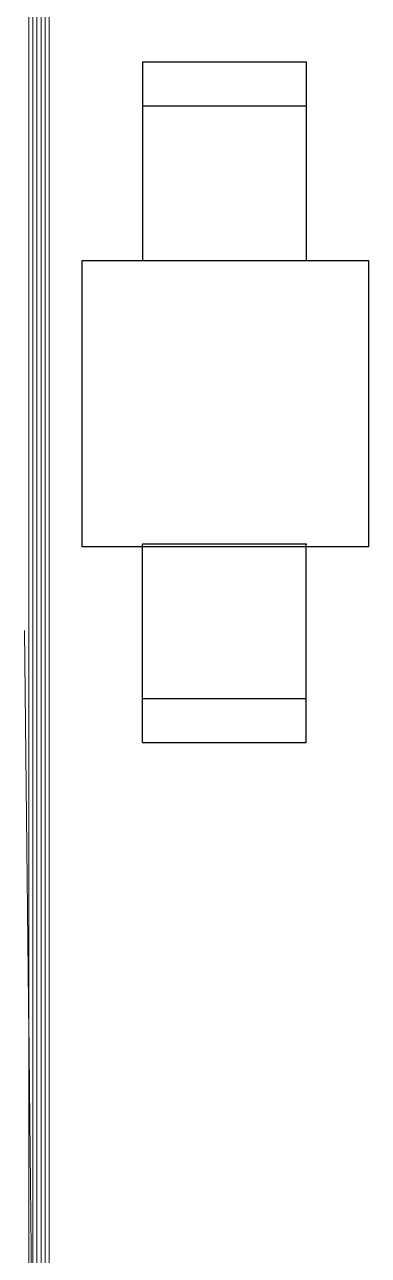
# Model space of a CAD drawing. Header units: millimetres. Extents: x 233224 to 234067, y -13631 to -11613.
# Drawn here: x 233249.7 to 233333.7, y -13330.3 to -13029.3 of the extents above; entities that cross this region are included whole.
import ezdxf

# ---------------------------------------------------------------- set-up
doc = ezdxf.new("R2010")
doc.units = ezdxf.units.MM
doc.header["$MEASUREMENT"] = 0
doc.set_wipeout_variables(frame=1)
doc.linetypes.add('Wipeout_Contour', pattern=[1000, 0, -1000])
doc.layers.add('2D Drafting - General_Pen_No__4', color=7, linetype='Continuous', lineweight=20, true_color=0x029e21)
doc.layers.add('Structural - Bearing_Pen_No__87', color=7, linetype='Continuous', lineweight=20, true_color=0x6a6a6a)
for name, color, linetype in [('A_FLOR_PATT', 7, 'Continuous'), ('Doseme - BA', 7, 'Continuous'), ('Structural - Bearing', 7, 'Continuous')]:
    doc.layers.add(name, color=color, linetype=linetype)
doc.layers.add('A_FLOR_PATT_Pen_No__41', color=7, linetype='Continuous', lineweight=25)
doc.layers.add('Doseme - BA_Pen_No__41', color=7, linetype='Continuous', lineweight=25)

# ---------------------------------------------------------------- blocks, each defined once
blk = doc.blocks.new('Slab_28', base_point=(226088.9, -9067.5))
at = {"layer": 'Doseme - BA_Pen_No__41', "linetype": 'Continuous', "flags": 128}
blk.add_lwpolyline([(226088.9, -9067.5), (226088.9, -8367.5), (226788.9, -8367.5), (226788.9, -9067.5)], close=True, dxfattribs=at)
blk = doc.blocks.new('Wall_26', base_point=(226008.5, -1398.4))
at = {"color": 254, "linetype": 'Wipeout_Contour', "lineweight": 0, "ltscale": 904598.672027}
blk.add_wipeout([(225958.5, -1398.4), (225958.5, -12902.1), (225968.5, -12902.1), (225968.5, -1398.4)], dxfattribs=at).dxf.layer = 'Structural - Bearing'
at = {"color": 254, "linetype": 'Wipeout_Contour', "lineweight": 0, "ltscale": 904638.639123}
blk.add_wipeout([(225968.5, -1398.4), (225968.5, -12902.1), (225978.5, -12902.1), (225978.5, -1398.4)], dxfattribs=at).dxf.layer = 'Structural - Bearing'
at = {"layer": 'Structural - Bearing_Pen_No__87', "linetype": 'Continuous', "flags": 128}
blk.add_lwpolyline([(225958.5, -1398.4), (225958.5, -12902.1)], dxfattribs=at)
at = {"color": 254, "linetype": 'Wipeout_Contour', "lineweight": 0, "ltscale": 904678.606221}
blk.add_wipeout([(225978.5, -1398.4), (225978.5, -12902.1), (225988.5, -12902.1), (225988.5, -1398.4)], dxfattribs=at).dxf.layer = 'Structural - Bearing'
at = {"layer": 'Structural - Bearing_Pen_No__87', "linetype": 'Continuous'}
blk.add_line((225968.5, -1398.4), (225968.5, -12902.1), dxfattribs=at)
at = {"color": 254, "linetype": 'Wipeout_Contour', "lineweight": 0, "ltscale": 904718.573323}
blk.add_wipeout([(225988.5, -1398.4), (225988.5, -12902.1), (225998.5, -12902.1), (225998.5, -1398.4)], dxfattribs=at).dxf.layer = 'Structural - Bearing'
at = {"layer": 'Structural - Bearing_Pen_No__87', "linetype": 'Continuous'}
blk.add_line((225978.5, -1398.4), (225978.5, -12902.1), dxfattribs=at)
at = {"color": 254, "linetype": 'Wipeout_Contour', "lineweight": 0, "ltscale": 904758.540427}
blk.add_wipeout([(225998.5, -1398.4), (225998.5, -12902.1), (226008.5, -12902.1), (226008.5, -1398.4)], dxfattribs=at).dxf.layer = 'Structural - Bearing'
at = {"layer": 'Structural - Bearing_Pen_No__87', "linetype": 'Continuous'}
for p, q in [((225988.5, -1398.4), (225988.5, -12902.1)), ((225998.5, -1398.4), (225998.5, -12902.1))]:
    blk.add_line(p, q, dxfattribs=at)
at = {"layer": 'Structural - Bearing_Pen_No__87', "linetype": 'Continuous', "flags": 128}
blk.add_lwpolyline([(226008.5, -12902.1), (226008.5, -1398.4)], dxfattribs=at)
blk = doc.blocks.new('_minder_2')
at = {"layer": 'A_FLOR_PATT_Pen_No__41', "linetype": 'Continuous'}
for p, q in [((0, 40), (0, 40)), ((0, 40), (0.31, 40)), ((0, 0), (0, 40)), ((0.31, 40), (0.91, 40)), ((0.91, 40), (1.79, 40)), ((1.79, 40), (2.91, 40)), ((2.91, 40), (4.25, 40)), ((4.25, 40), (5.77, 40)), ((5.77, 40), (7.42, 40)), ((7.42, 40), (8.28, 40)), ((8.28, 40), (18.13, 40)), ((18.13, 40), (18.99, 40)), ((18.99, 40), (20.74, 40)), ((20.74, 40), (22.46, 40)), ((22.46, 40), (24.11, 40)), ((24.11, 40), (25.62, 40)), ((25.62, 40), (26.96, 40)), ((26.96, 40), (28.08, 40)), ((28.08, 40), (28.95, 40)), ((28.95, 40), (29.55, 40)), ((29.55, 40), (29.7, 40)), ((29.7, 40), (107.54, 40)), ((107.54, 40), (473.42, 40)), ((107.54, 0), (107.54, 40)), ((473.42, 40), (474.29, 40)), ((474.29, 40), (476.03, 40)), ((476.03, 40), (477.74, 40)), ((477.74, 40), (479.35, 40)), ((479.35, 40), (480.81, 40)), ((480.81, 40), (482.08, 40)), ((482.08, 40), (483.13, 40)), ((483.13, 40), (483.92, 40)), ((483.92, 40), (484.43, 40)), ((484.43, 40), (484.53, 40)), ((484.63, 40), (484.53, 40)), ((485.32, 40), (484.63, 40)), ((485.72, 40), (485.32, 40)), ((485.81, 40), (485.72, 40)), ((485.81, 0), (485.81, 40)), ((0, 0), (0, 0)), ((0, 0), (0.31, 0)), ((0.31, 0), (0.91, 0)), ((0.91, 0), (1.79, 0)), ((1.79, 0), (2.91, 0)), ((2.91, 0), (4.25, 0)), ((4.25, 0), (5.77, 0)), ((5.77, 0), (7.42, 0)), ((7.42, 0), (8.28, 0)), ((8.28, 0), (18.13, 0)), ((18.13, 0), (18.99, 0)), ((18.99, 0), (20.74, 0)), ((20.74, 0), (22.46, 0)), ((22.46, 0), (24.11, 0)), ((24.11, 0), (25.62, 0)), ((25.62, 0), (26.96, 0)), ((26.96, 0), (28.08, 0)), ((28.08, 0), (28.95, 0)), ((28.95, 0), (29.55, 0)), ((29.55, 0), (29.7, 0)), ((29.7, 0), (107.54, 0)), ((107.54, 0), (473.42, 0)), ((473.42, 0), (474.29, 0)), ((474.29, 0), (476.03, 0)), ((476.03, 0), (477.74, 0)), ((477.74, 0), (479.35, 0)), ((479.35, 0), (480.81, 0)), ((480.81, 0), (482.08, 0)), ((482.08, 0), (483.13, 0)), ((483.13, 0), (483.92, 0)), ((483.92, 0), (484.43, 0)), ((484.43, 0), (484.53, 0)), ((484.63, 0), (484.53, 0)), ((485.32, 0), (484.63, 0)), ((485.72, 0), (485.32, 0)), ((485.81, 0), (485.72, 0))]:
    blk.add_line(p, q, dxfattribs=at)
blk = doc.blocks.new('_minder')
at = {"layer": 'A_FLOR_PATT_Pen_No__41', "linetype": 'Continuous'}
for p, q in [((0, 40), (0, 40)), ((0, 40), (0.31, 40)), ((0, 0), (0, 40)), ((0.31, 40), (0.91, 40)), ((0.91, 40), (1.79, 40)), ((1.79, 40), (2.91, 40)), ((2.91, 40), (4.25, 40)), ((4.25, 40), (5.77, 40)), ((5.77, 40), (7.42, 40)), ((7.42, 40), (8.28, 40)), ((8.28, 40), (18.13, 40)), ((18.13, 40), (18.99, 40)), ((18.99, 40), (20.74, 40)), ((20.74, 40), (22.46, 40)), ((22.46, 40), (24.11, 40)), ((24.11, 40), (25.62, 40)), ((25.62, 40), (26.96, 40)), ((26.96, 40), (28.08, 40)), ((28.08, 40), (28.95, 40)), ((28.95, 40), (29.55, 40)), ((29.55, 40), (29.7, 40)), ((29.7, 40), (107.54, 40)), ((107.54, 40), (473.42, 40)), ((107.54, 0), (107.54, 40)), ((473.42, 40), (474.29, 40)), ((474.29, 40), (476.03, 40)), ((476.03, 40), (477.74, 40)), ((477.74, 40), (479.35, 40)), ((479.35, 40), (480.81, 40)), ((480.81, 40), (482.08, 40)), ((482.08, 40), (483.13, 40)), ((483.13, 40), (483.92, 40)), ((483.92, 40), (484.43, 40)), ((484.43, 40), (484.53, 40)), ((484.63, 40), (484.53, 40)), ((485.32, 40), (484.63, 40)), ((485.72, 40), (485.32, 40)), ((485.81, 40), (485.72, 40)), ((485.81, 0), (485.81, 40)), ((0, 0), (0, 0)), ((0, 0), (0.31, 0)), ((0.31, 0), (0.91, 0)), ((0.91, 0), (1.79, 0)), ((1.79, 0), (2.91, 0)), ((2.91, 0), (4.25, 0)), ((4.25, 0), (5.77, 0)), ((5.77, 0), (7.42, 0)), ((7.42, 0), (8.28, 0)), ((8.28, 0), (18.13, 0)), ((18.13, 0), (18.99, 0)), ((18.99, 0), (20.74, 0)), ((20.74, 0), (22.46, 0)), ((22.46, 0), (24.11, 0)), ((24.11, 0), (25.62, 0)), ((25.62, 0), (26.96, 0)), ((26.96, 0), (28.08, 0)), ((28.08, 0), (28.95, 0)), ((28.95, 0), (29.55, 0)), ((29.55, 0), (29.7, 0)), ((29.7, 0), (107.54, 0)), ((107.54, 0), (473.42, 0)), ((473.42, 0), (474.29, 0)), ((474.29, 0), (476.03, 0)), ((476.03, 0), (477.74, 0)), ((477.74, 0), (479.35, 0)), ((479.35, 0), (480.81, 0)), ((480.81, 0), (482.08, 0)), ((482.08, 0), (483.13, 0)), ((483.13, 0), (483.92, 0)), ((483.92, 0), (484.43, 0)), ((484.43, 0), (484.53, 0)), ((484.63, 0), (484.53, 0)), ((485.32, 0), (484.63, 0)), ((485.72, 0), (485.32, 0)), ((485.81, 0), (485.72, 0))]:
    blk.add_line(p, q, dxfattribs=at)

msp = doc.modelspace()

# ---------------------------------------------------------------- block references
at = {"layer": 'A_FLOR_PATT', "linetype": 'Continuous', "zscale": 100, "rotation": 270}
for name, p, xscale in [('_minder', (233278.52, -13038.41), 0.1), ('_minder_2', (233278.52, -13204.88), -0.1)]:
    msp.add_blockref(name, p, dxfattribs=dict(at, xscale=xscale))
at = {"layer": 'Doseme - BA', "linetype": 'Continuous', "xscale": 0.1, "yscale": 0.1, "zscale": 0.1}
msp.add_blockref('Slab_28', (233263.71, -13156.99), dxfattribs=at)
at = {"layer": 'Structural - Bearing', "xscale": 0.1, "yscale": 0.1, "zscale": 0.1}
msp.add_blockref('Wall_26', (233255.68, -12390.09), dxfattribs=at)

# ---------------------------------------------------------------- next in the draw order: linework, layer by layer
at = {"layer": '2D Drafting - General_Pen_No__4', "linetype": 'Continuous'}
for p, q in [((233253.67, -13555.09), (233249.67, -13177.45)), ((233249.67, -13177.45), (233253.67, -13555.09))]:
    msp.add_line(p, q, dxfattribs=at)

doc.saveas('drawing.dxf')
